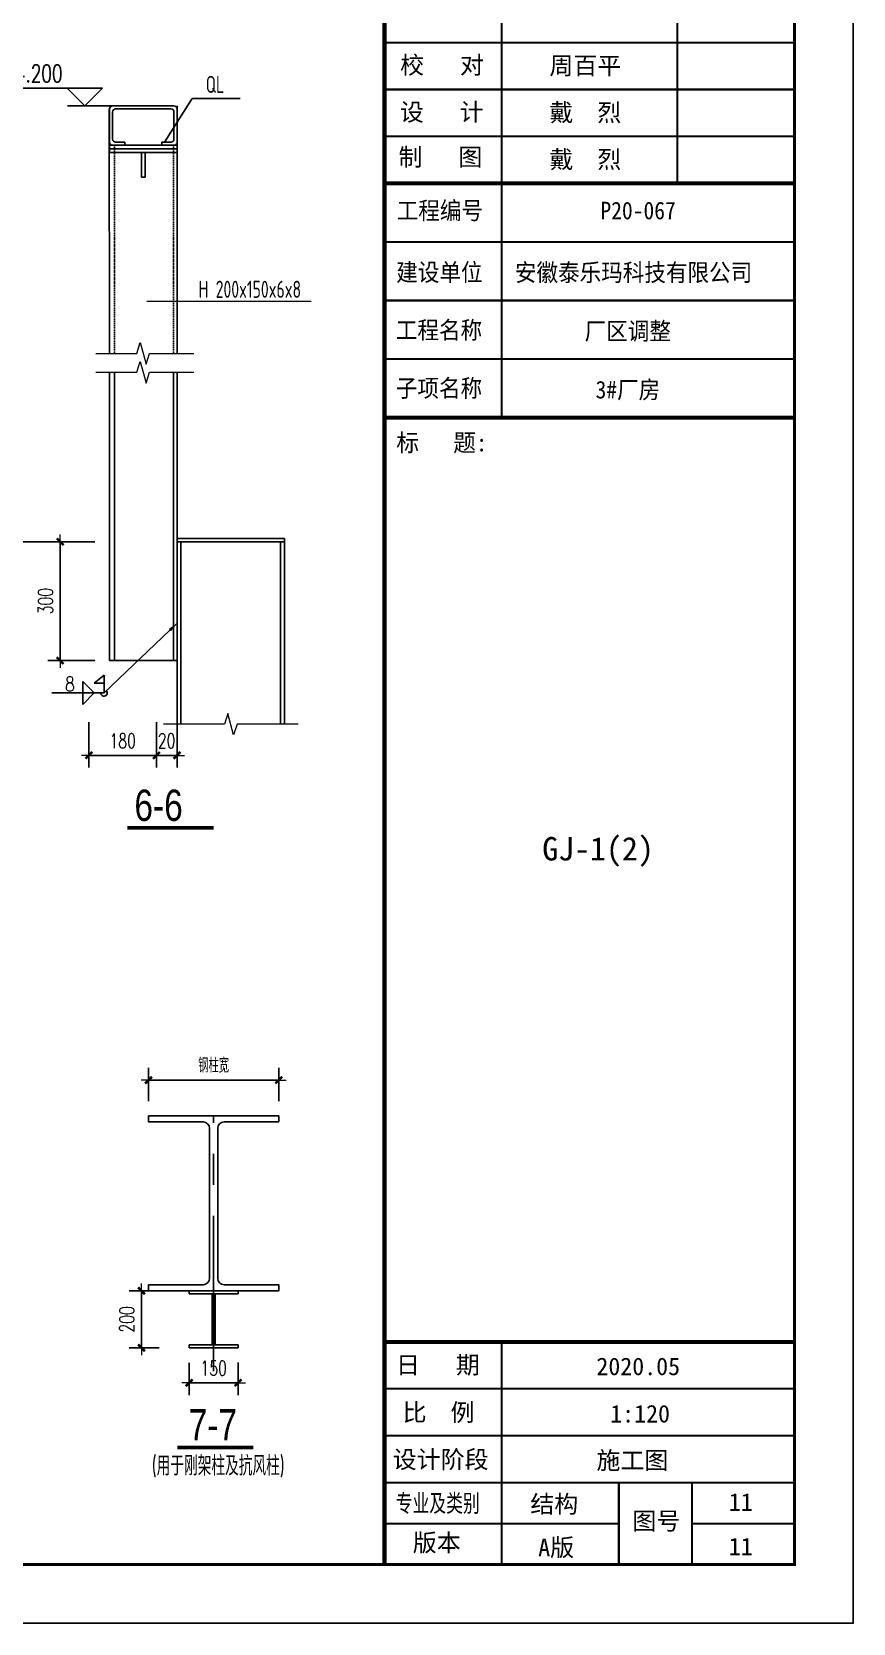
# Model space of a CAD drawing. Extents: x -1389621 to 57380, y -92505 to 283644.
# Drawn here: x -89742 to -72919, y -48060 to -15474 of the extents above; entities that cross this region are included whole.
import ezdxf

# ---------------------------------------------------------------- set-up
doc = ezdxf.new("R2010")
doc.units = 0
doc.header["$LTSCALE"] = 100
doc.header["$MEASUREMENT"] = 0
for name, pattern in [('CENTER', [50.8, 31.75, -6.35, 6.35, -6.35]), ('HIDDEN', [0.375, 0.25, -0.125]), ('SOLID', [0])]:
    doc.linetypes.add(name, pattern=pattern)
doc.layers.get('0').update_dxf_attribs({"linetype": 'CONTINUOUS'})
doc.layers.get('Defpoints').update_dxf_attribs({"linetype": 'CONTINUOUS'})
for name, color, linetype in [('03', 3, 'CONTINUOUS'), ('04', 2, 'HIDDEN'), ('05', 1, 'CENTER'), ('06', 9, 'CONTINUOUS'), ('08', 3, 'CONTINUOUS'), ('BORDER', 7, 'CONTINUOUS'), ('BZ_标准图框', 7, 'CONTINUOUS'), ('DIM_ELEV', 3, 'CONTINUOUS'), ('TDB_中实线', 7, 'CONTINUOUS'), ('TDB_文字', 3, 'CONTINUOUS'), ('TDB_细实线', 1, 'CONTINUOUS')]:
    doc.layers.add(name, color=color, linetype=linetype)
doc.layers.add('PUB_TEXT', color=7, linetype='CONTINUOUS', lineweight=15)
doc.layers.add('THIN', color=7, linetype='CONTINUOUS', lineweight=0)
doc.styles.add('-宋体', font='SimSun.ttf')
doc.styles.add('_HZTXT', font='txt.shx', dxfattribs={"width": 0.7, "bigfont": 'HZTXT.shx'})
doc.styles.add('_TCH_DIM', font='SIMPLEX', dxfattribs={"bigfont": 'GBCBIG'})
doc.styles.add('DIM_FONT', font='SIMPLEX', dxfattribs={"width": 0.7, "bigfont": 'GBCBIG'})
doc.styles.add('ht', font='simhei.ttf', dxfattribs={"width": 0.8})
doc.styles.add('TDB-HZDX', font='simplex.shx', dxfattribs={"width": 0.8, "bigfont": 'hzdx.shx'})
doc.styles.add('TDB_仿宋字', font='FSGB2312.ttf', dxfattribs={"width": 0.8})
doc.styles.add('TDB_文字', font='gbxwxt.shx', dxfattribs={"width": 0.8, "bigfont": 'hzdx.shx'})
doc.styles.add('TSSD_REIN', font='Tssdeng.shx', dxfattribs={"width": 0.7, "bigfont": 'hztxt.shx'})
doc.dimstyles.new('dimn', dxfattribs={"dimtxt": 300, "dimasz": 1, "dimexe": 250, "dimexo": 300, "dimgap": 150, "dimtad": 1, "dimdec": 0, "dimzin": 0, "dimdsep": 46, "dimtxsty": 'DIM_FONT', "dimblk": '_DIMX', "dimcen": 1, "dimclrt": 7, "dimadec": 1, "dimazin": 0, "dimtfac": 1, "dimtdec": 0, "dimtix": 1, "dimtmove": 2, "dimatfit": 3, "dimfxl": 0, "dimtolj": 1, "dimtzin": 0, "dimarcsym": 0})
doc.dimstyles.new('DIMN$0', dxfattribs={"dimtxt": 300, "dimasz": 1, "dimexe": 250, "dimexo": 300, "dimgap": 150, "dimtad": 1, "dimdec": 0, "dimdsep": 46, "dimtxsty": 'DIM_FONT', "dimblk": '_DIMX', "dimcen": 2.5, "dimclrt": 7, "dimadec": 0, "dimazin": 0, "dimtfac": 1, "dimtdec": 0, "dimtix": 1, "dimtmove": 2, "dimatfit": 3, "dimldrblk": '_DIMX', "dimfxl": 0, "dimtolj": 1, "dimtzin": 0, "dimarcsym": 0})

# ---------------------------------------------------------------- blocks, each defined once
blk = doc.blocks.new('A$C064F2E3D')
at = {"layer": 'BZ_标准图框'}
for points, const_width in [([(35, 0), (35, 57400)], 70), ([(2035, 19571), (2035, 29971)], 35), ([(5035, 23570), (5035, 29971)], 35), ([(35, 25971), (7035, 25971)], 35), ([(35, 25171), (7035, 25171)], 35), ([(35, 24371), (7035, 24371)], 35), ([(35, 24371), (7035, 24371)], 35), ([(35, 23571), (7035, 23571)], 70), ([(35, 22571), (7035, 22571)], 35), ([(35, 21571), (7035, 21571)], 35), ([(35, 20571), (7035, 20571)], 35), ([(35, 19571), (7035, 19571)], 70), ([(35, 3800), (7035, 3800)], 70), ([(2035, 1400), (2035, 3800)], 35), ([(35, 3000), (7035, 3000)], 35), ([(35, 2200), (7035, 2200)], 35), ([(35, 1400), (7035, 1400)], 35), ([(35, 1400), (7035, 1400)], 35), ([(2035, 0), (2035, 1400)], 35), ([(4035, 0), (4035, 1400)], 35), ([(5285, 0), (5285, 1400)], 35), ([(35, 700), (4035, 700)], 35), ([(5285, 700), (7035, 700)], 35)]:
    blk.add_lwpolyline(points, dxfattribs=dict(at, const_width=const_width))
at = {"layer": 'BZ_标准图框', "style": 'ht'}
for s, p in [('校   对', (302, 25439)), ('周百平', (2850, 25429)), ('设   计', (297, 24637)), ('戴  烈', (2850, 24629)), ('制   图', (274, 23868)), ('戴  烈', (2850, 23829)), ('日   期', (233, 3257)), ('2020.05', (3652, 3232)), ('比  例', (345, 2447)), ('设计阶段', (176, 1644)), ('施工图', (3653, 1628)), ('结构', (2524, 883)), ('图号', (4266, 595)), ('版本 ', (518, 224)), ('A版', (2659, 143)), ('11', (5912, 158))]:
    blk.add_text(s, height=300, dxfattribs=at).set_placement(p)
for s, width, p in [('工程编号', 0.9, (244, 22956)), ('P20-067', 0.9, (3721, 22956)), ('建设单位', 0.9, (236, 21902)), ('安徽泰乐玛科技有限公司', 0.9, (2261, 21899)), ('工程名称', 0.9, (229, 20916)), ('厂区调整', 0.9, (3451, 20899)), ('子项名称', 0.9, (229, 19925)), ('3#厂房', 0.9, (3638, 19899)), ('标   题:', 0.95, (237, 18995)), ('专业及类别', 0.7, (228, 898))]:
    blk.add_text(s, height=300, dxfattribs=dict(at, width=width)).set_placement(p)
blk = doc.blocks.new('_DIMX')
blk.add_line((-150, 0), (150, 0))
at = {"const_width": 50}
blk.add_lwpolyline([(-70, -70), (70, 70)], dxfattribs=at)
blk = doc.blocks.new('*D2561')
at = {"layer": 'Defpoints', "color": 0, "ltscale": 100}
for p in [(-88573, -29310), (-87189, -29310), (-87189, -30290)]:
    blk.add_point(p, dxfattribs=at)
at = {"layer": 'PUB_TEXT', "color": 0, "lineweight": -2, "ltscale": 100}
for p, q in [((-88573, -29610), (-88573, -30540)), ((-87189, -29610), (-87189, -30540)), ((-88572, -30290), (-87190, -30290))]:
    blk.add_line(p, q, dxfattribs=at)
at = {"layer": 'PUB_TEXT', "color": 0, "lineweight": -2, "ltscale": 100, "xscale": 1.000100002502375, "yscale": 1.000100002502375, "zscale": 1.000100002502375, "rotation": 180}
blk.add_blockref('_DIMX', (-88573, -30290), dxfattribs=at)
at = {"layer": 'PUB_TEXT', "color": 0, "lineweight": -2, "ltscale": 100, "xscale": 1.000100002502375, "yscale": 1.000100002502375, "zscale": 1.000100002502375}
blk.add_blockref('_DIMX', (-87189, -30290), dxfattribs=at)
at = {"layer": 'PUB_TEXT', "color": 7, "ltscale": 100, "insert": (-87881, -29990), "char_height": 300, "attachment_point": 5, "style": 'DIM_FONT'}
blk.add_mtext('\\A1;180', dxfattribs=at)
blk = doc.blocks.new('*D2562')
at = {"layer": 'Defpoints', "color": 0, "ltscale": 100}
for p in [(-87189, -29310), (-86768, -29310), (-86768, -30290)]:
    blk.add_point(p, dxfattribs=at)
at = {"layer": 'PUB_TEXT', "color": 0, "lineweight": -2, "ltscale": 100}
for p, q in [((-87189, -29610), (-87189, -30540)), ((-86768, -29610), (-86768, -30540)), ((-87188, -30290), (-86769, -30290))]:
    blk.add_line(p, q, dxfattribs=at)
at = {"layer": 'PUB_TEXT', "color": 0, "lineweight": -2, "ltscale": 100, "xscale": 1.000100002502375, "yscale": 1.000100002502375, "zscale": 1.000100002502375, "rotation": 180}
blk.add_blockref('_DIMX', (-87189, -30290), dxfattribs=at)
at = {"layer": 'PUB_TEXT', "color": 0, "lineweight": -2, "ltscale": 100, "xscale": 1.000100002502375, "yscale": 1.000100002502375, "zscale": 1.000100002502375}
blk.add_blockref('_DIMX', (-86768, -30290), dxfattribs=at)
at = {"layer": 'PUB_TEXT', "color": 7, "ltscale": 100, "insert": (-86981, -29990), "char_height": 300, "attachment_point": 5, "style": 'DIM_FONT'}
blk.add_mtext('\\A1;20', dxfattribs=at)
blk = doc.blocks.new('*D2563')
at = {"layer": 'Defpoints', "color": 0, "ltscale": 100}
for p in [(-89162, -25915), (-88152, -25915), (-88152, -28349)]:
    blk.add_point(p, dxfattribs=at)
at = {"layer": 'PUB_TEXT', "color": 0, "lineweight": -2, "ltscale": 100}
for p, q in [((-88452, -25915), (-89412, -25915)), ((-89162, -28348), (-89162, -25916)), ((-88452, -28349), (-89412, -28349))]:
    blk.add_line(p, q, dxfattribs=at)
at = {"layer": 'PUB_TEXT', "color": 0, "lineweight": -2, "ltscale": 100, "xscale": 1.000100002502375, "yscale": 1.000100002502375, "zscale": 1.000100002502375}
for p, rotation in [((-89162, -25915), 90), ((-89162, -28349), 270)]:
    blk.add_blockref('_DIMX', p, dxfattribs=dict(at, rotation=rotation))
at = {"layer": 'PUB_TEXT', "color": 7, "ltscale": 100, "insert": (-89462, -27132), "char_height": 300, "attachment_point": 5, "rotation": 90, "style": 'DIM_FONT'}
blk.add_mtext('\\A1;300', dxfattribs=at)
blk = doc.blocks.new('*D2567')
at = {"layer": 'Defpoints', "color": 0, "ltscale": 100}
for p in [(-87495, -41256), (-86832, -41256), (-86832, -42423)]:
    blk.add_point(p, dxfattribs=at)
at = {"layer": 'PUB_TEXT', "color": 0, "lineweight": -2, "ltscale": 100}
for p, q in [((-87132, -41256), (-87745, -41256)), ((-87495, -42422), (-87495, -41257)), ((-87132, -42423), (-87745, -42423))]:
    blk.add_line(p, q, dxfattribs=at)
at = {"layer": 'PUB_TEXT', "color": 0, "lineweight": -2, "ltscale": 100, "xscale": 1.000100002502375, "yscale": 1.000100002502375, "zscale": 1.000100002502375}
for p, rotation in [((-87495, -41256), 90), ((-87495, -42423), 270)]:
    blk.add_blockref('_DIMX', p, dxfattribs=dict(at, rotation=rotation))
at = {"layer": 'PUB_TEXT', "color": 7, "ltscale": 100, "insert": (-87795, -41840), "char_height": 300, "attachment_point": 5, "rotation": 90, "style": 'DIM_FONT'}
blk.add_mtext('\\A1;200', dxfattribs=at)
blk = doc.blocks.new('A$C6A867994')
at = {"layer": '03'}
for p, q in [((999, 1167), (-1, 1167)), ((-1, 1105), (-1, 1167)), ((-1, 1105), (999, 1105)), ((468, 1105), (468, 63)), ((531, 1105), (531, 63)), ((999, 1105), (999, 1167)), ((-1, 63), (999, 63)), ((-1, 0), (-1, 63)), ((-1, 0), (999, 0)), ((999, 0), (999, 63))]:
    blk.add_line(p, q, dxfattribs=at)
blk = doc.blocks.new('*D2568')
at = {"layer": 'Defpoints', "color": 0, "ltscale": 100}
for p in [(-84685, -36941), (-87352, -37672), (-84685, -37672)]:
    blk.add_point(p, dxfattribs=at)
at = {"layer": 'PUB_TEXT', "color": 0, "lineweight": -2, "ltscale": 100}
for p, q in [((-87352, -37372), (-87352, -36691)), ((-84685, -37372), (-84685, -36691)), ((-87351, -36941), (-84686, -36941))]:
    blk.add_line(p, q, dxfattribs=at)
at = {"layer": 'PUB_TEXT', "color": 0, "lineweight": -2, "ltscale": 100, "xscale": 1.000100002502375, "yscale": 1.000100002502375, "zscale": 1.000100002502375, "rotation": 180}
blk.add_blockref('_DIMX', (-87352, -36941), dxfattribs=at)
at = {"layer": 'PUB_TEXT', "color": 0, "lineweight": -2, "ltscale": 100, "xscale": 1.000100002502375, "yscale": 1.000100002502375, "zscale": 1.000100002502375}
blk.add_blockref('_DIMX', (-84685, -36941), dxfattribs=at)
at = {"layer": 'PUB_TEXT', "color": 7, "ltscale": 100, "insert": (-86018, -36641), "char_height": 300, "attachment_point": 5, "style": '_HZTXT'}
blk.add_mtext('\\A1;钢柱宽', dxfattribs=at)
blk = doc.blocks.new('*D2569')
at = {"layer": 'Defpoints', "color": 0, "ltscale": 100}
for p in [(-86519, -42427), (-85518, -42423), (-85518, -43138)]:
    blk.add_point(p, dxfattribs=at)
at = {"layer": 'PUB_TEXT', "color": 0, "lineweight": -2, "ltscale": 100}
for p, q in [((-86519, -42727), (-86519, -43389)), ((-85518, -42723), (-85518, -43389)), ((-86518, -43138), (-85519, -43138))]:
    blk.add_line(p, q, dxfattribs=at)
at = {"layer": 'PUB_TEXT', "color": 0, "lineweight": -2, "ltscale": 100, "xscale": 1.000100002502375, "yscale": 1.000100002502375, "zscale": 1.000100002502375, "rotation": 180}
blk.add_blockref('_DIMX', (-86519, -43138), dxfattribs=at)
at = {"layer": 'PUB_TEXT', "color": 0, "lineweight": -2, "ltscale": 100, "xscale": 1.000100002502375, "yscale": 1.000100002502375, "zscale": 1.000100002502375}
blk.add_blockref('_DIMX', (-85518, -43138), dxfattribs=at)
at = {"layer": 'PUB_TEXT', "color": 7, "ltscale": 100, "insert": (-86018, -42838), "char_height": 300, "attachment_point": 5, "style": 'DIM_FONT'}
blk.add_mtext('\\A1;150', dxfattribs=at)

msp = doc.modelspace()

# ---------------------------------------------------------------- linework, layer by layer
msp.add_line((-88088.697, -16990.987), (-86830.528, -16990.987))
at = {"layer": '03'}
for p, q in [((-88151.21, -17053.499), (-88151.21, -17734.422)), ((-86768.015, -17734.422), (-86768.015, -17053.499)), ((-88088.697, -17796.935), (-87838.647, -17796.935)), ((-87080.578, -17796.935), (-86830.528, -17796.935)), ((-86830.528, -17796.935), (-87010.28, -17796.935))]:
    msp.add_line(p, q, dxfattribs=at)
msp.add_lwpolyline([(-87838.647, -17796.935), (-88088.697, -17796.935), (-87838.647, -17796.935), (-87838.647, -17734.422), (-87901.16, -17734.422), (-88026.185, -17734.422, -0.414213562), (-88088.697, -17671.91), (-88088.697, -17116.012, -0.414213562), (-88026.185, -17053.499), (-86893.04, -17053.499, -0.414213562), (-86830.528, -17116.012), (-86830.528, -17671.91, -0.414213562), (-86893.04, -17734.422), (-87018.065, -17734.422), (-87080.578, -17734.422), (-87080.578, -17796.935), (-87010.28, -17796.935), (-87080.578, -17796.935)], format="xyb", dxfattribs=at)
msp.add_lwpolyline([(-84684.811, -37797.284), (-85801.701, -37797.284, 0.414213562), (-85935.061, -37930.644), (-85935.061, -40997.924, 0.414213562), (-85801.701, -41131.284), (-84684.811, -41131.284), (-84684.811, -41256.309), (-87352.011, -41256.309), (-87352.011, -41131.284), (-86235.121, -41131.284, 0.414213562), (-86101.761, -40997.924), (-86101.761, -37930.644, 0.414213562), (-86235.121, -37797.284), (-87352.011, -37797.284), (-87352.011, -37672.259), (-84684.811, -37672.259)], format="xyb", close=True, dxfattribs=at)
for centre, start, end in [((-88088.697, -17053.499), 90, 180), ((-86830.528, -17053.499), 0, 90), ((-88088.697, -17734.422), 180, 270), ((-86830.528, -17734.422), 270, 0)]:
    msp.add_arc(centre, 62.513, start, end, dxfattribs=at)
at = {"layer": '04'}
for p, q in [((-88049.575, -17796.935), (-88049.575, -22059.005)), ((-86841.458, -17796.935), (-86841.458, -22059.005))]:
    msp.add_line(p, q, dxfattribs=at)
at = {"layer": '05'}
msp.add_line((-86018.411, -42897.438), (-86018.411, -37672.259), dxfattribs=at)
at = {"layer": '06'}
for p, q in [((-88152.911, -22059.005), (-88154.612, -17063.5)), ((-86768.015, -22059.005), (-86768.015, -16990.987)), ((-88150.768, -28349.59), (-88152.779, -22445.291)), ((-86768.015, -28349.59), (-86768.015, -22445.291)), ((-88150.768, -28349.59), (-86768.015, -28349.59))]:
    msp.add_line(p, q, dxfattribs=at)
msp.add_lwpolyline([(-86768.015, -25915.175), (-84569.499, -25915.175), (-84569.774, -25851.886), (-86768.015, -25851.886)], dxfattribs=at)
at = {"layer": '08'}
for p, q in [((-87021.832, -17734.422), (-86456.787, -16840.596)), ((-86456.787, -16840.596), (-85472.186, -16840.596)), ((-86768.015, -17796.935), (-88151.21, -17796.935)), ((-88049.575, -22445.291), (-88049.575, -28349.59)), ((-86841.458, -22445.291), (-86841.458, -28349.59)), ((-86768.015, -25851.886), (-86768.015, -29649.674)), ((-84569.499, -25915.175), (-86768.015, -25915.175)), ((-86687.999, -25915.175), (-86687.999, -29649.674)), ((-84649.515, -25915.175), (-84649.515, -29649.674)), ((-84569.499, -25915.175), (-84569.499, -29649.674)), ((-86768.015, -27585.445), (-88262.83, -29012.135)), ((-88462.87, -28812.089), (-88262.831, -28645.395)), ((-88262.83, -29012.135), (-88262.831, -28645.395)), ((-88696.263, -28778.738), (-88696.263, -29012.1)), ((-88462.87, -29012.129), (-88696.263, -28778.738)), ((-88262.83, -28812.095), (-88462.87, -28812.089)), ((-88262.83, -29012.135), (-89329.71, -29012.1)), ((-88696.263, -29012.1), (-88696.263, -29245.48)), ((-88696.263, -29245.48), (-88462.87, -29012.129))]:
    msp.add_line(p, q, dxfattribs=at)
for points in [[(-88151.21, -17796.935), (-86768.015, -17796.935), (-86768.015, -17869.712), (-88151.21, -17869.712)], [(-88151.21, -17869.712), (-86768.015, -17869.712), (-86768.015, -17942.489), (-88151.21, -17942.489)], [(-87496.001, -18451.688), (-87496.001, -17942.489), (-87423.224, -17942.489), (-87423.224, -18451.688)]]:
    msp.add_lwpolyline(points, close=True, dxfattribs=at)
msp.add_lwpolyline([(-86768.015, -27585.445, 0, 66.68, 0), (-86912.724, -27723.559, 66.68, 66.68, 0)], format="xyseb", dxfattribs=at)
msp.add_arc((-88262.83, -29012.135), 66.68, 179.9981291, 43.6642055, dxfattribs=at)
at = {"layer": 'BORDER'}
msp.add_lwpolyline([(-173838.949, -48060.427), (-173838.949, 23219.573), (-72918.949, 23219.573), (-72918.949, -48060.427)], close=True, dxfattribs=at)
at = {"layer": 'BORDER', "const_width": 60}
msp.add_lwpolyline([(-170838.949, -46860.427), (-170838.949, 22019.573), (-74118.949, 22019.573), (-74118.949, -46860.427)], close=True, dxfattribs=at)
at = {"layer": 'DIM_ELEV'}
for p, q in [((-88296.212, -16630.933), (-90456.536, -16630.933)), ((-88656.266, -16990.987), (-89016.32, -16630.933)), ((-88656.266, -16990.987), (-88296.212, -16630.933)), ((-87882.324, -16990.987), (-89011.537, -16990.987)), ((-89411.598, -25914.748), (-90540.811, -25914.748))]:
    msp.add_line(p, q, dxfattribs=at)
at = {"layer": 'PUB_TEXT'}
msp.add_line((-84018.147, -20997.868), (-87384.135, -20997.868), dxfattribs=at)
at = {"layer": 'TDB_文字', "color": 3, "const_width": 76.815}
for points in [[(-87783.686, -31775.449), (-86016.808, -31775.449)], [(-86759.887, -44460.606), (-85206.911, -44460.606)]]:
    msp.add_lwpolyline(points, dxfattribs=at)
at = {"layer": 'THIN'}
for points in [[(-88433.365, -22059.005), (-87591.52, -22059.005), (-87521.509, -21838.972), (-87401.491, -22279.038), (-87331.481, -22059.005), (-86424.274, -22059.005)], [(-88433.365, -22445.291), (-87591.52, -22445.291), (-87521.509, -22225.258), (-87401.491, -22665.324), (-87331.481, -22445.291), (-86424.274, -22445.291)], [(-84289.457, -29649.674), (-85538.737, -29649.674), (-85608.748, -29869.707), (-85728.766, -29429.641), (-85798.776, -29649.674), (-87048.057, -29649.674)]]:
    msp.add_lwpolyline(points, dxfattribs=at)

# ---------------------------------------------------------------- block references
at = {"xscale": 1.2, "yscale": 1.2, "zscale": 1.2}
msp.add_blockref('A$C064F2E3D', (-82560.949, -46860.427), dxfattribs=at)
at = {"layer": 'PUB_TEXT', "xscale": 1.000150007661432, "yscale": 1.000150007486809, "zscale": 1.0001500075025}
msp.add_blockref('A$C6A867994', (-86517.873, -42423.551), dxfattribs=at)

# ---------------------------------------------------------------- texts
at = {"layer": '08', "style": 'TSSD_REIN', "width": 0.7}
msp.add_text('(用于刚架柱及抗风柱)', height=400.08001, dxfattribs=at).set_placement((-87283.934, -45037.399))
at = {"layer": 'BZ_标准图框', "style": 'ht'}
for s, height, p in [('1:120', 359.9856, (-77895.402, -43951.354)), ('11', 360, (-75466.461, -45760.553))]:
    msp.add_text(s, height=height, dxfattribs=at).set_placement(p)
at = {"layer": 'PUB_TEXT', "style": '_TCH_DIM', "width": 0.705882}
msp.add_text('14.200', height=357.0536, dxfattribs=at).set_placement((-90302.623, -16504.914))
at = {"layer": 'PUB_TEXT', "linetype": 'SOLID', "style": '-宋体'}
msp.add_text('GJ-1(2)', height=480, dxfattribs=at).set_placement((-79287.778, -32442.362))
at = {"layer": 'TDB_中实线'}
for s, style, width, p in [('QL', 'TDB_文字', 0.8, (-86178.217, -16724.939)), ('H 200x150x6x8', 'TSSD_REIN', 0.7, (-86327.287, -20921.051))]:
    msp.add_text(s, height=350.0525, dxfattribs=dict(at, style=style, width=width)).set_placement(p)
at = {"layer": 'TDB_文字', "style": 'TDB-HZDX', "width": 0.8}
msp.add_text('8', height=300.045, dxfattribs=at).set_placement((-89065.097, -28978.635))
at = {"layer": 'TDB_细实线', "style": 'TDB_仿宋字', "width": 0.8}
for s, p in [('6-6', (-87640.76, -31632.358)), ('7-7', (-86529.576, -44317.515))]:
    msp.add_text(s, height=640.128, dxfattribs=at).set_placement(p)

# ---------------------------------------------------------------- dimensions: what is measured, and where the dimension line sits
at = {"layer": 'PUB_TEXT', "ltscale": 100}
for base, p1, p2, angle, text, dimstyle, override, picture, middle in [((-89161.561, -25914.748), (-88151.598, -28349.163), (-88151.598, -25914.748), 90, '300', 'dimn', {"dimscale": 1.0001, "dimlfac": 0.9999}, '*D2563', (-89461.591, -27131.956)), ((-84684.811, -36941.007), (-87352.011, -37672.259), (-84684.811, -37672.259), 180, '钢柱宽', 'DIMN$0', {"dimscale": 1.0001, "dimlfac": 0.9999, "dimzin": 0, "dimtxsty": '_HZTXT', "dimcen": 0.09}, '*D2568', (-86018.411, -36640.977)), ((-87495.002, -41256.309), (-86831.556, -42423.209), (-86831.556, -41256.309), 90, '200', 'DIMN$0', {"dimscale": 1.0001, "dimlfac": 0.9999}, '*D2567', (-87795.032, -41839.759))]:
    dim = msp.add_linear_dim(base=base, p1=p1, p2=p2, angle=angle, text=text, dimstyle=dimstyle, override=override, dxfattribs=at)
    dim.commit()
    dim.dimension.update_dxf_attribs({"geometry": picture, "text_midpoint": middle})
for base, p1, p2, text, dimstyle, picture, middle in [((-87189.446, -30290), (-88572.641, -29310.159), (-87189.446, -29310.159), '180', 'DIMN$0', '*D2561', (-87881.043, -29989.97)), ((-85518.311, -43138.488), (-86518.511, -42427.376), (-85518.311, -42423.209), '150', 'dimn', '*D2569', (-86018.411, -42838.458))]:
    dim = msp.add_linear_dim(base=base, p1=p1, p2=p2, text=text, dimstyle=dimstyle, override={"dimscale": 1.0001, "dimlfac": 0.9999}, dxfattribs=at)
    dim.commit()
    dim.dimension.update_dxf_attribs({"geometry": picture, "text_midpoint": middle})
dim = msp.add_linear_dim(base=(-86768.015, -30290), p1=(-87189.446, -29310.159), p2=(-86768.015, -29310.159), text='20', dimstyle='DIMN$0', override={"dimscale": 1.0001, "dimlfac": 0.9999}, dxfattribs=at)
dim.commit()
dim.dimension.update_dxf_attribs({"geometry": '*D2562', "text_midpoint": (-86980.747, -29989.955), "dimtype": 160})

doc.saveas('drawing.dxf')
